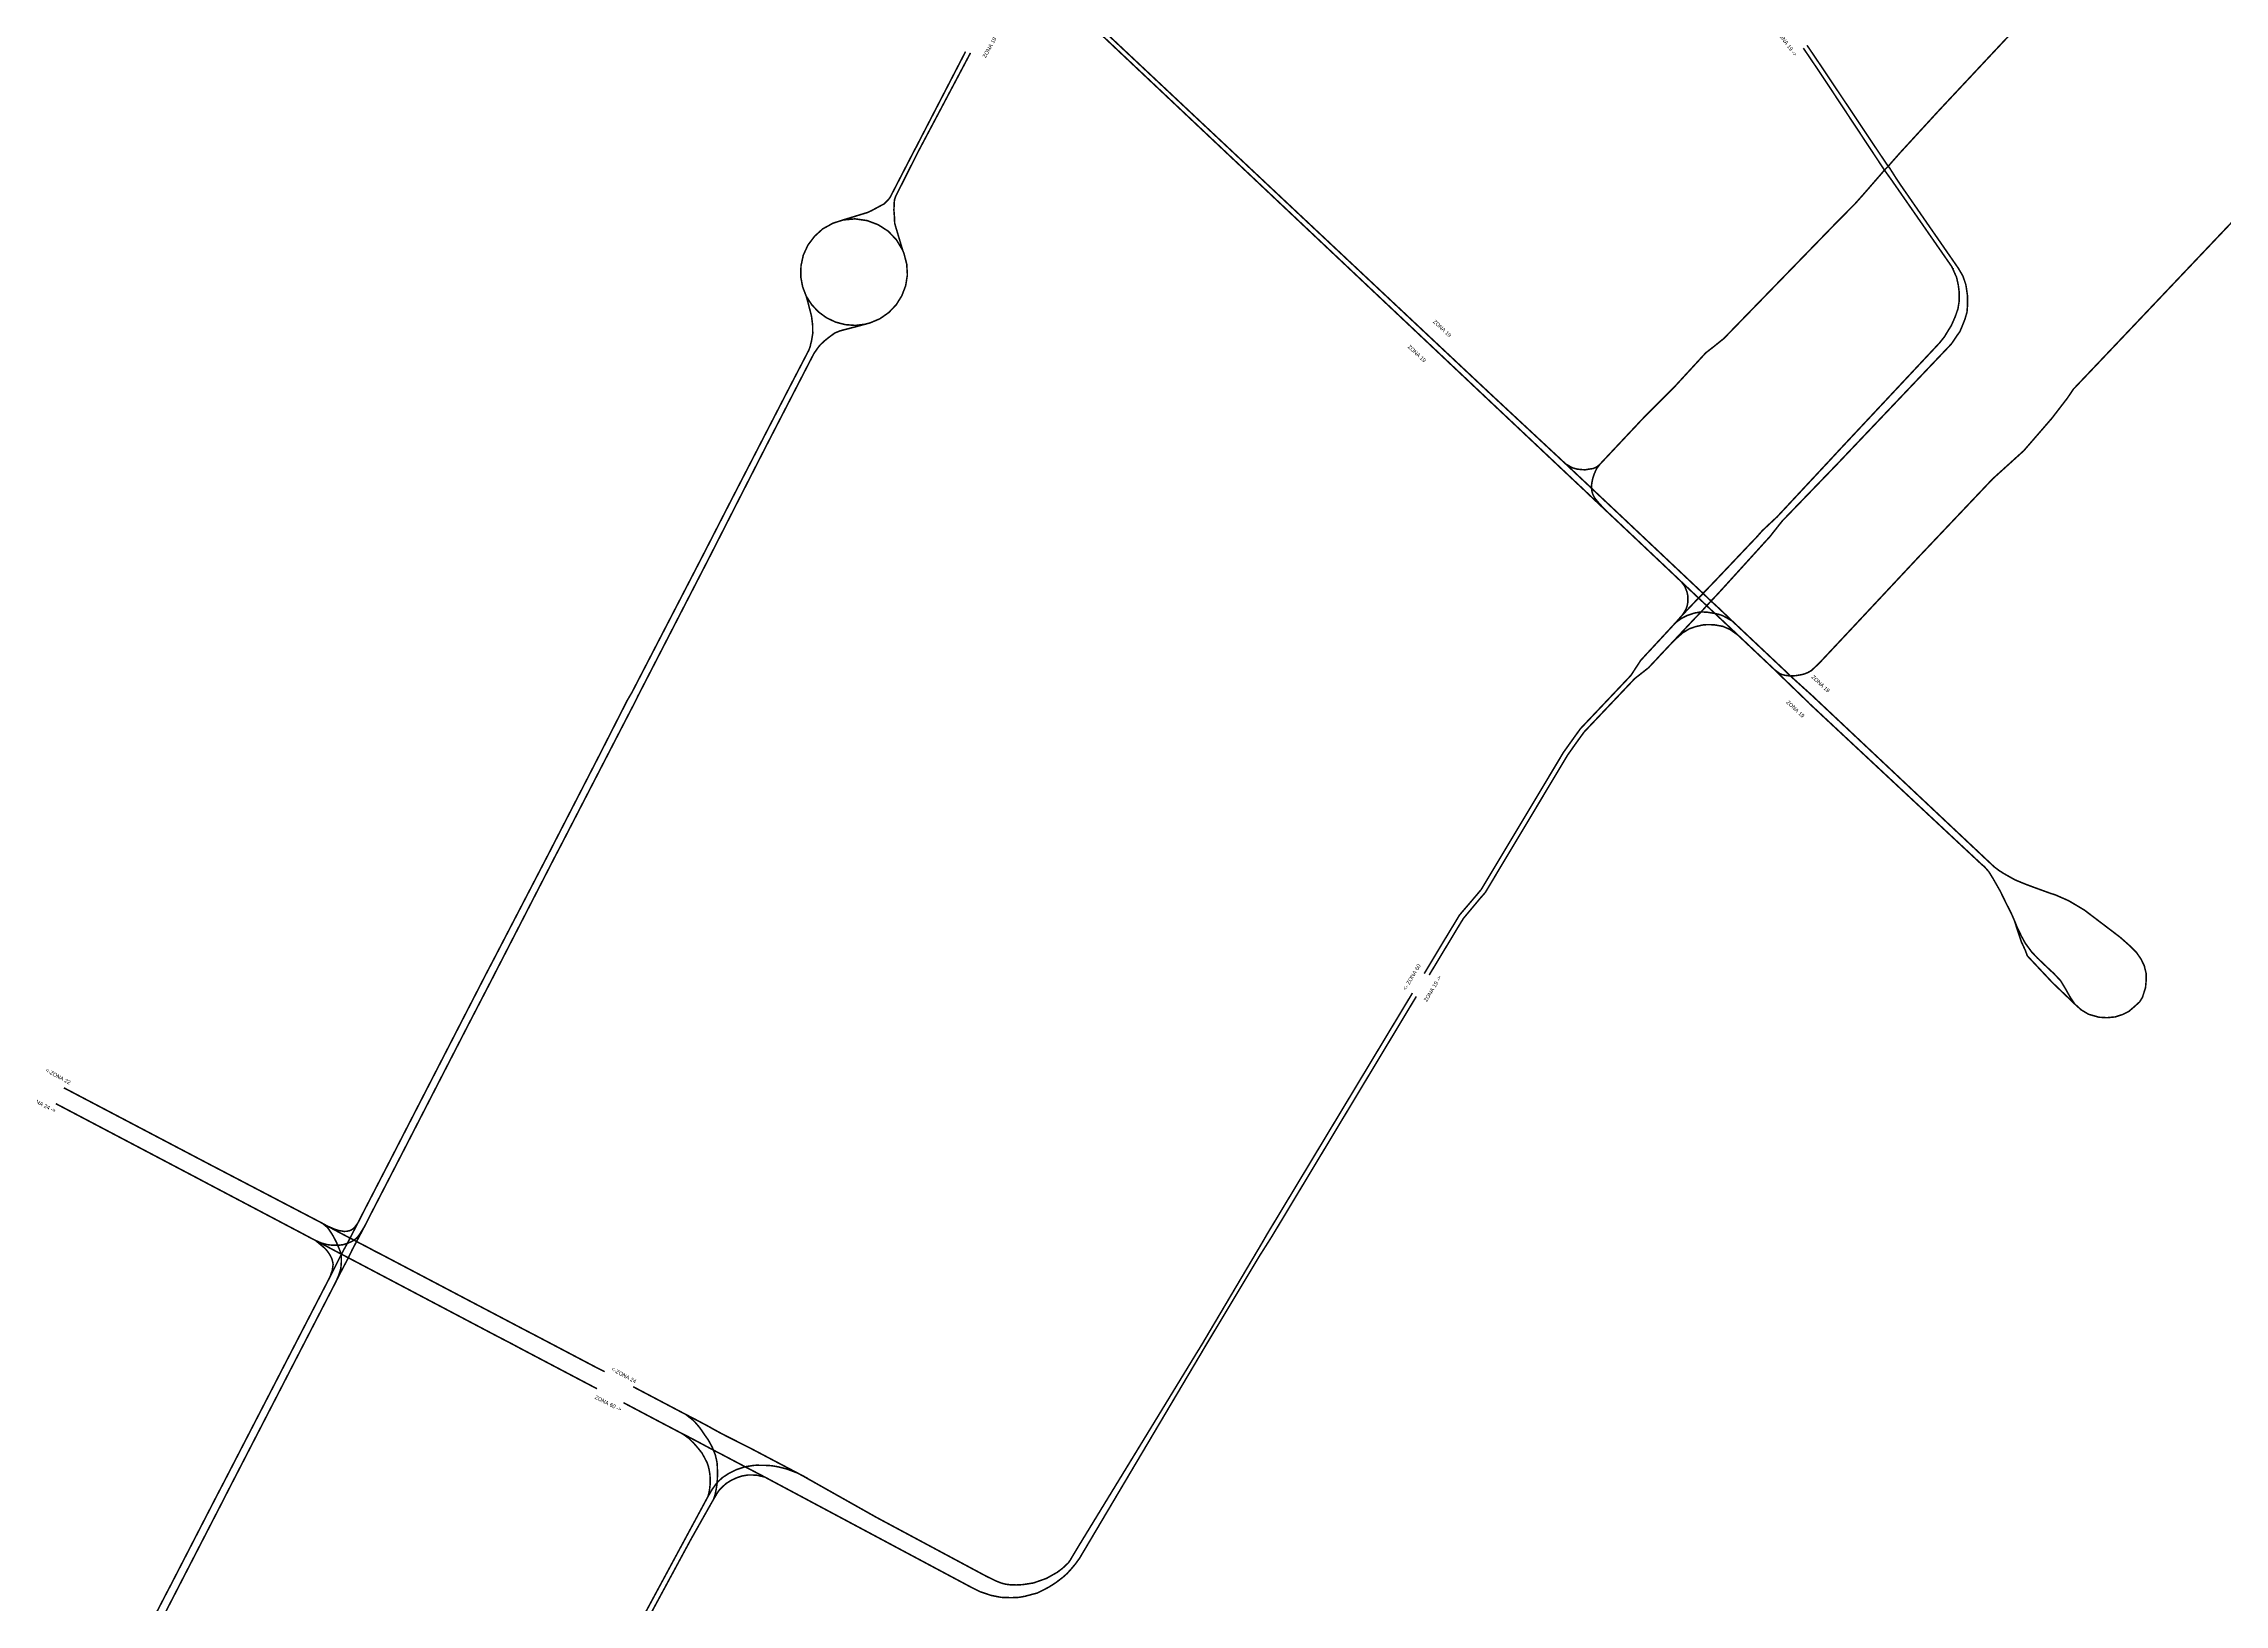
# Model space of a CAD drawing. Extents: x 1390859 to 1402934, y 4985335 to 4998118.
# Drawn here: x 1396289 to 1397695, y 4990311 to 4991317 of the extents above; entities that cross this region are included whole.
import ezdxf

# ---------------------------------------------------------------- set-up
doc = ezdxf.new("R2010")
doc.units = 0
doc.layers.add('Divisori', color=6, linetype='Continuous', lineweight=9)
for name, color, linetype in [('Zona19', 7, 'Continuous'), ('Zona24', 7, 'Continuous'), ('Zona60', 7, 'Continuous')]:
    doc.layers.add(name, color=color, linetype=linetype)
doc.styles.add('ARIAL', font='arial.ttf')

msp = doc.modelspace()

# ---------------------------------------------------------------- linework, layer by layer
msp.add_arc((1397477.2, 4991147), 50, 30.0135, 30.1698)
at = {"layer": 'Zona19', "color": 3, "const_width": 1}
for points in [[(1397218.9, 4991089), (1396905.2, 4991384.9), (1396897.9, 4991391.9), (1396836.4, 4991448), (1396828.6, 4991455.5), (1396821.4, 4991462.6), (1396759.9, 4991518.7), (1396752.1, 4991526.2), (1396744.9, 4991533.3), (1396704.7, 4991569.9)], [(1397703.7, 4991478.8), (1397698.3, 4991473.1), (1397680.8, 4991454.7), (1397676.2, 4991449.8), (1397595.5, 4991363.8), (1397589.7, 4991357.8), (1397510.6, 4991273.3), (1397486, 4991246.5), (1397478.4, 4991237.9), (1397476, 4991235.4), (1397471.5, 4991230.2), (1397462.2, 4991219.5), (1397457.3, 4991214), (1397443.3, 4991199.8), (1397372.4, 4991126.8), (1397366.3, 4991121.9), (1397360.8, 4991117.6), (1397340, 4991095)], [(1397221.4, 4991091.7), (1396932.1, 4991363.3)], [(1397423.7, 4991314.1), (1397427.9, 4991307.9), (1397432.3, 4991301.4), (1397436.8, 4991294.7), (1397469, 4991246), (1397471.2, 4991242.7), (1397476, 4991235.4), (1397477, 4991234), (1397480.4, 4991229.3), (1397519.4, 4991173.2), (1397522.5, 4991166.3), (1397523.6, 4991161.3), (1397524.2, 4991156.6), (1397524.2, 4991151.1), (1397523.4, 4991146.1), (1397521.7, 4991141.1), (1397519.1, 4991135.2), (1397516, 4991130.2), (1397514.7, 4991128), (1397511.5, 4991124), (1397445.8, 4991053.8), (1397442.3, 4991050), (1397406.8, 4991011.9), (1397400.8, 4991006.3), (1397397.2, 4991002.9), (1397395.6, 4991001.1), (1397393.5, 4990998.7), (1397390.6, 4990995.7), (1397367.3, 4990971.1), (1397359.2, 4990962.7), (1397359.1, 4990962.5), (1397357.8, 4990961.2), (1397356.2, 4990959.5), (1397356.1, 4990959.5), (1397348.5, 4990951.5), (1397345.9, 4990948.8)], [(1397527.8, 4991139), (1397529.2, 4991143.8), (1397529.6, 4991148.8), (1397529.5, 4991154.7), (1397528.5, 4991161.5), (1397526.6, 4991167.1), (1397523.6, 4991172.2), (1397486.1, 4991226.3), (1397482.6, 4991231.6), (1397479.4, 4991236.7), (1397478.4, 4991237.9), (1397473.6, 4991245), (1397438.9, 4991296.9), (1397434.4, 4991303.6), (1397430, 4991310.1), (1397426.1, 4991315.9)], [(1397405.1, 4990913.4), (1397408.4, 4990910.9), (1397410.1, 4990910.2), (1397412.1, 4990909.7), (1397415.4, 4990909.3), (1397418.8, 4990909.5), (1397422.3, 4990910.1), (1397424.4, 4990910.6), (1397426.6, 4990911.5), (1397428.9, 4990912.8), (1397430.4, 4990914.2), (1397434, 4990917.6), (1397457.9, 4990943.1), (1397498.5, 4990986.5), (1397545.8, 4991036.4), (1397565.8, 4991054.5), (1397583.9, 4991075.4), (1397593.9, 4991088.4), (1397597.8, 4991094.2), (1397605.7, 4991102.5), (1397635.7, 4991134.1), (1397726, 4991229.3), (1397766.1, 4991271.6)], [(1397401.8, 4990998.7), (1397410.1, 4991009.2), (1397429.6, 4991029.4), (1397446, 4991046.4), (1397449.7, 4991050.3), (1397519.1, 4991123.3), (1397523.1, 4991129.2), (1397524.7, 4991131.4), (1397527.8, 4991139)], [(1397218.9, 4991089), (1397276.1, 4991035.1), (1397282.6, 4991029), (1397285.3, 4991026.4), (1397295.3, 4991017), (1397303.3, 4991009.5), (1397333.7, 4990980.8), (1397345.2, 4990969.9)], [(1397270.5, 4991046), (1397221.4, 4991091.7)], [(1397340, 4991095), (1397320.6, 4991075.6)], [(1397320.6, 4991075.6), (1397318.2, 4991073.1), (1397316, 4991070.7)], [(1397312.5, 4991067), (1397292.5, 4991045.7)], [(1397316, 4991070.7), (1397312.5, 4991067)], [(1397292.5, 4991045.7), (1397291, 4991044.4), (1397289.8, 4991043.7), (1397288.1, 4991043), (1397285.2, 4991042.6), (1397283, 4991042.2), (1397280.2, 4991042.4), (1397277.7, 4991042.7), (1397274.6, 4991043.6), (1397273.4, 4991044.3), (1397270.5, 4991046)], [(1397430.6, 4990895.5), (1397430.1, 4990896), (1397418.6, 4990906.4), (1397415.4, 4990909.3), (1397412.2, 4990912.4), (1397377.8, 4990944.8), (1397368.9, 4990953.3), (1397364.2, 4990957.6), (1397361.7, 4990960), (1397359.4, 4990962.2), (1397359.1, 4990962.5), (1397309.8, 4991009), (1397306.2, 4991012.4), (1397287.6, 4991029.9), (1397287.1, 4991030.4), (1397285.4, 4991032), (1397279, 4991038), (1397270.5, 4991046)], [(1397292.5, 4991045.7), (1397291.3, 4991044.1), (1397290.5, 4991043), (1397289.9, 4991041.8), (1397288.8, 4991039.3), (1397287.9, 4991036.5), (1397287.5, 4991034.5), (1397287.2, 4991032.5), (1397287.1, 4991030.4), (1397287.2, 4991030), (1397287.4, 4991028.4), (1397287.7, 4991027.4), (1397288, 4991026.4), (1397289.1, 4991024.2), (1397291, 4991021.8), (1397295.3, 4991017)], [(1397328.3, 4990919.3), (1397329.1, 4990920.1), (1397330.8, 4990922), (1397340.5, 4990932.3), (1397354, 4990946.7), (1397357.8, 4990950.6), (1397361.4, 4990954.6), (1397363, 4990956.3), (1397364.2, 4990957.6), (1397367.8, 4990961.4), (1397372.4, 4990966.4), (1397395.2, 4990991.5), (1397397.9, 4990994.5)], [(1397397.9, 4990994.5), (1397400.2, 4990997), (1397401.8, 4990998.7)], [(1397345.2, 4990969.9), (1397347.2, 4990967.2), (1397348.6, 4990963.8), (1397349.2, 4990961.2), (1397349.2, 4990956.6), (1397348.8, 4990954.4), (1397347.9, 4990952), (1397345.9, 4990948.8)], [(1397345.2, 4990969.9), (1397356.2, 4990959.5), (1397356.3, 4990959.4), (1397358.9, 4990957), (1397361.4, 4990954.6), (1397366.7, 4990949.6), (1397381.6, 4990935.6), (1397405.1, 4990913.4)], [(1397345.9, 4990948.8), (1397341.5, 4990943.8), (1397325.2, 4990926.2), (1397324, 4990924.9), (1397323.2, 4990924.1)], [(1397377.8, 4990944.8), (1397372.3, 4990947.9), (1397370.9, 4990948.5), (1397368.9, 4990949.1), (1397366.7, 4990949.6), (1397361.8, 4990950.4), (1397357.8, 4990950.6), (1397355.9, 4990950.3), (1397353.2, 4990949.8), (1397351.3, 4990949.1), (1397348.6, 4990948.2), (1397345.1, 4990946.4), (1397341.5, 4990943.8)], [(1397340.5, 4990932.3), (1397345.9, 4990937.1), (1397350.2, 4990939.7), (1397354.2, 4990941.1), (1397359, 4990942.2), (1397361.6, 4990942.4), (1397363.4, 4990942.4), (1397366.7, 4990942.2), (1397371.8, 4990941.3), (1397376.4, 4990939.3), (1397381.6, 4990935.6)], [(1397323.2, 4990924.1), (1397320.3, 4990920.9), (1397318.9, 4990919.4)], [(1397318.9, 4990919.4), (1397312.5, 4990909.6), (1397280, 4990875.3), (1397275.6, 4990869.2), (1397269.1, 4990860.1), (1397216.1, 4990771.7), (1397212.5, 4990767.4), (1397202, 4990755.1), (1397201.6, 4990754.4), (1397189.9, 4990735.1), (1397179.3, 4990717.4)], [(1397182.5, 4990716.5), (1397201.5, 4990748), (1397204.5, 4990752.9), (1397214, 4990764.3), (1397215.3, 4990765.9), (1397217.1, 4990767.9), (1397218.8, 4990769.9), (1397225.9, 4990781.8), (1397271.8, 4990858.4), (1397277.9, 4990867), (1397282.4, 4990873.2), (1397315, 4990907.6), (1397323.9, 4990914.6)], [(1397323.9, 4990914.6), (1397325.3, 4990916.1), (1397328.3, 4990919.3)], [(1397405.1, 4990913.4), (1397409.3, 4990909.3), (1397415.6, 4990903.2), (1397426.7, 4990892.5), (1397427.1, 4990892)], [(1397427.1, 4990892), (1397538.8, 4990787.7)], [(1397541.9, 4990790.8), (1397430.6, 4990895.5)], [(1397538.8, 4990787.7), (1397540.3, 4990786.5), (1397543.3, 4990783.1), (1397545.9, 4990778.9), (1397547.9, 4990775.4), (1397550.7, 4990770.5), (1397551.9, 4990768), (1397554.5, 4990762.7), (1397557.8, 4990756.2), (1397559.8, 4990751.6), (1397561.8, 4990746.7), (1397564.4, 4990741.4), (1397566.8, 4990737), (1397570.9, 4990731.4), (1397574.6, 4990727.5), (1397583.4, 4990719.1), (1397584.7, 4990718), (1397589.6, 4990712.8), (1397592.9, 4990707.3), (1397595.7, 4990702.3), (1397598.6, 4990697.9), (1397602.8, 4990694.1), (1397607.6, 4990691.2), (1397614.3, 4990689.3), (1397619.5, 4990689), (1397624.7, 4990689.5), (1397629.4, 4990691), (1397633.5, 4990693), (1397637.1, 4990696.1), (1397640.6, 4990699.3), (1397642.3, 4990702.1), (1397644.3, 4990708.3), (1397644.7, 4990712.8), (1397644.7, 4990717.6), (1397643.5, 4990722.5), (1397641.4, 4990726.8), (1397638.5, 4990731), (1397634.1, 4990735.4), (1397627.9, 4990740.9), (1397605, 4990758.3)], [(1397605, 4990758.3), (1397594.8, 4990764.4), (1397585.9, 4990768.3), (1397583.2, 4990769.1), (1397576.6, 4990771.5), (1397571.1, 4990773.5), (1397566.1, 4990775.4), (1397560.1, 4990777.9), (1397553, 4990781.9), (1397549.7, 4990784), (1397546.7, 4990786.3), (1397543.4, 4990789.4), (1397541.9, 4990790.8)], [(1397559.8, 4990751.6), (1397561.5, 4990746.2), (1397564.3, 4990737.8), (1397564.9, 4990736.6), (1397566.9, 4990732.2), (1397568.1, 4990728.9), (1397581.4, 4990714.7), (1397584.2, 4990711.7), (1397593.6, 4990702.7), (1397598.6, 4990697.9)]]:
    msp.add_lwpolyline(points, dxfattribs=at)
at = {"layer": 'Zona24', "color": 3, "const_width": 1}
for points in [[(1396495.8, 4990553.8), (1396496.7, 4990555.5), (1396498.8, 4990559.7), (1396520.9, 4990602.5), (1396562.4, 4990683.2), (1396579.3, 4990715.8), (1396580.4, 4990718), (1396583.3, 4990723.6), (1396617, 4990789.1), (1396619.1, 4990793.2), (1396621.7, 4990798.1), (1396661.9, 4990875.9), (1396667.7, 4990887.1), (1396669.8, 4990891.1), (1396672.6, 4990896.8), (1396717.9, 4990984.7), (1396737, 4991022.2), (1396755.3, 4991058), (1396785.9, 4991117.3), (1396787.2, 4991119.1), (1396788.6, 4991121.1), (1396789.9, 4991122.7), (1396792.5, 4991125.2), (1396795.1, 4991127.3), (1396799.3, 4991130.4), (1396802.7, 4991131.8), (1396813.4, 4991134.6), (1396819, 4991136.1), (1396822, 4991136.9), (1396828.4, 4991139.6), (1396834.1, 4991143.6), (1396838.9, 4991148.6), (1396842.5, 4991154.4), (1396845, 4991160.9), (1396846.1, 4991167.8), (1396845.7, 4991174.7), (1396844, 4991181.4), (1396843.1, 4991183.7), (1396842.5, 4991185.7), (1396838.8, 4991198.1), (1396837.9, 4991201.2), (1396837.8, 4991204.8), (1396837.4, 4991209.8), (1396837.5, 4991211.1), (1396837.6, 4991214.2), (1396837.8, 4991216.2), (1396838.6, 4991218.6), (1396853.2, 4991247.6), (1396854.7, 4991250.4), (1396871.6, 4991282.3), (1396886.8, 4991311)], [(1396883.6, 4991311.8), (1396856, 4991258.5), (1396852.5, 4991251.7), (1396851.7, 4991250.1), (1396851, 4991248.9)], [(1396851, 4991248.9), (1396835.2, 4991218.3), (1396834.8, 4991217.7), (1396833.9, 4991216.4), (1396831, 4991213.6), (1396825.4, 4991210.6), (1396823, 4991209.3), (1396820.7, 4991208.2), (1396808, 4991204.3), (1396804.7, 4991203.3), (1396797.9, 4991201.1), (1396795.5, 4991199.7), (1396791.6, 4991197.6), (1396786.3, 4991192.8), (1396782, 4991187.1), (1396779, 4991180.6), (1396777.5, 4991173.6), (1396777.4, 4991166.4), (1396778.6, 4991160.1), (1396780.9, 4991154.1), (1396781.7, 4991151.3), (1396784.3, 4991141.3), (1396785, 4991135.7), (1396785.1, 4991130.2), (1396784.3, 4991125.2), (1396784.1, 4991124.7), (1396783.4, 4991121.6), (1396782.6, 4991119.4), (1396769.7, 4991094.6), (1396733.3, 4991024.1), (1396714.2, 4990986.9), (1396672.3, 4990906), (1396668.7, 4990899), (1396665.3, 4990893.2), (1396663.3, 4990889.2), (1396646.7, 4990856.6), (1396617.6, 4990800.1), (1396615.3, 4990795.6), (1396613, 4990791.2), (1396579, 4990725.8), (1396576.1, 4990720.3), (1396574.9, 4990718), (1396511.5, 4990594.8), (1396494.5, 4990561.9), (1396492.4, 4990557.7), (1396491.5, 4990556.1)], [(1396843.1, 4991183.7), (1396839.1, 4991190.4), (1396833.8, 4991196), (1396827.3, 4991200.2), (1396820.1, 4991202.9), (1396812.4, 4991204), (1396804.7, 4991203.3)], [(1396780.9, 4991154.1), (1396784.4, 4991148.7), (1396788.8, 4991144), (1396794, 4991140.2), (1396799.9, 4991137.4), (1396806.1, 4991135.8), (1396812.6, 4991135.3), (1396819, 4991136.1)], [(1396302.3, 4990643.8), (1396396.9, 4990594.1), (1396401.9, 4990591.5), (1396408.4, 4990588.1), (1396468.9, 4990556.5), (1396471.9, 4990554.8), (1396486.8, 4990546.9), (1396488.5, 4990546.1), (1396489.3, 4990545.6), (1396491, 4990544.7), (1396496.2, 4990542), (1396499.1, 4990540.5), (1396502.2, 4990538.8), (1396507.5, 4990536.1), (1396597.2, 4990488.9), (1396601.6, 4990486.6), (1396604.9, 4990484.9), (1396645, 4990463.8), (1396650.9, 4990460.8)], [(1396297.1, 4990633.6), (1396386.8, 4990586.4), (1396391.5, 4990583.9), (1396396.8, 4990581.1), (1396455.6, 4990550.1), (1396463.1, 4990546.1), (1396464.4, 4990545.5), (1396465, 4990545.2), (1396480.9, 4990536.7), (1396481.3, 4990536.5), (1396483.1, 4990535.6), (1396485.7, 4990534.2), (1396490.9, 4990531.5), (1396580.6, 4990484.2), (1396591, 4990478.8), (1396596.2, 4990476), (1396646, 4990449.8)], [(1396491.5, 4990556.1), (1396490.4, 4990553.9), (1396486.8, 4990546.9), (1396485.5, 4990544.4), (1396485, 4990543.5), (1396484, 4990541.6), (1396482.5, 4990538.9), (1396481.3, 4990536.5), (1396481, 4990536), (1396476.6, 4990527.3), (1396474, 4990522.2), (1396473.3, 4990520.8), (1396442.7, 4990461.6), (1396439.2, 4990454.8), (1396404.5, 4990387.7), (1396402.4, 4990383.7), (1396399.7, 4990378.5), (1396371.3, 4990323.4), (1396368.1, 4990317.3), (1396354.6, 4990291.2)], [(1396478.2, 4990519.9), (1396479.4, 4990522.8), (1396480.3, 4990525.4), (1396480.7, 4990526.9), (1396480.9, 4990527.9), (1396481, 4990529.1), (1396481.2, 4990531.9), (1396481.2, 4990533), (1396481.2, 4990533.9), (1396481.1, 4990534.9), (1396481, 4990536), (1396480.9, 4990536.7), (1396480.7, 4990537.7), (1396480.3, 4990538.7), (1396479.7, 4990540.3), (1396478.8, 4990542.3), (1396478.1, 4990544.1), (1396477.6, 4990545), (1396477.2, 4990545.8), (1396476.1, 4990547.9), (1396474.9, 4990549.9), (1396473.7, 4990551.7), (1396472.5, 4990553.4), (1396471.7, 4990554.2), (1396470.9, 4990554.9), (1396468.9, 4990556.5)], [(1396491.5, 4990556.1), (1396490, 4990554.2), (1396489.3, 4990553.4), (1396488.6, 4990552.8), (1396487.5, 4990552.1), (1396486.2, 4990551.6), (1396484.6, 4990551.3), (1396483, 4990551.2), (1396481.3, 4990551.5), (1396479.5, 4990551.8), (1396477.3, 4990552.5), (1396476.2, 4990552.9), (1396475.1, 4990553.4), (1396471.9, 4990554.8)], [(1396359.1, 4990288.8), (1396404.1, 4990376.1), (1396406.8, 4990381.4), (1396409, 4990385.7), (1396443.5, 4990452.5), (1396447.1, 4990459.5), (1396477.6, 4990518.6), (1396478.2, 4990519.9), (1396480.9, 4990525.1), (1396485.7, 4990534.2), (1396488.2, 4990539.4), (1396491, 4990544.7), (1396494.7, 4990551.7), (1396495.8, 4990553.8)], [(1396464.4, 4990545.5), (1396470.3, 4990540.6), (1396471.8, 4990539), (1396472.9, 4990537.5), (1396474, 4990535.8), (1396475.1, 4990533.5), (1396475.6, 4990531.6), (1396475.9, 4990529.9), (1396475.6, 4990527.8), (1396475.4, 4990526.3), (1396474, 4990522.2)], [(1396465, 4990545.2), (1396467.9, 4990543.9), (1396469.2, 4990543.5), (1396470.5, 4990543.1), (1396472.1, 4990542.7), (1396473.7, 4990542.5), (1396474.8, 4990542.4), (1396475.9, 4990542.3), (1396477.1, 4990542.3), (1396478.8, 4990542.3), (1396480.4, 4990542.4), (1396481.7, 4990542.6), (1396482.1, 4990542.6), (1396483.5, 4990543), (1396485, 4990543.5), (1396486.2, 4990544), (1396487.7, 4990544.6), (1396489.3, 4990545.6), (1396490.7, 4990546.6), (1396491.9, 4990547.9), (1396493, 4990549.4), (1396494.5, 4990551.8), (1396495.8, 4990553.8)]]:
    msp.add_lwpolyline(points, dxfattribs=at)
at = {"layer": 'Zona60', "color": 3, "const_width": 1}
for points in [[(1396721.2, 4990378.6), (1396723.8, 4990383), (1396724.8, 4990384.4), (1396726.6, 4990386.3), (1396729.4, 4990388.8), (1396732.6, 4990390.8), (1396736.1, 4990392.4), (1396739.3, 4990393.5), (1396743.3, 4990394.2), (1396746.1, 4990394.2), (1396749.3, 4990394), (1396754.1, 4990392.9), (1396886.9, 4990322), (1396891.1, 4990319.9), (1396893.3, 4990318.8), (1396894.4, 4990318.5), (1396899.9, 4990316.6), (1396906.6, 4990315.3), (1396913, 4990315.1), (1396918, 4990315.3), (1396921.9, 4990316), (1396926.4, 4990317.2), (1396929.9, 4990318.1), (1396932.4, 4990319.4), (1396935.2, 4990320.8), (1396937.6, 4990322.1), (1396941.7, 4990324.7), (1396946.3, 4990328.2), (1396949.1, 4990330.7), (1396951.8, 4990333.7), (1396954.4, 4990336.8), (1396957.1, 4990340.5), (1397035.1, 4990472), (1397038.1, 4990477.1), (1397073.1, 4990535.4), (1397076.8, 4990541.2), (1397081.1, 4990548), (1397174.2, 4990702.7)], [(1397171.7, 4990704.9), (1397078.1, 4990549.6), (1397074.1, 4990542.7), (1397042.1, 4990488.7), (1397035.9, 4990478.2), (1397032.8, 4990473.2), (1396955.6, 4990346.9), (1396952.2, 4990341.2), (1396951.1, 4990339.3), (1396949.9, 4990337.6), (1396946.2, 4990334.1), (1396942.8, 4990331.5), (1396935.7, 4990327.5), (1396927.4, 4990324.6), (1396924.3, 4990324.1), (1396920.4, 4990323.5), (1396916.4, 4990323.3), (1396912.5, 4990323.4), (1396909.3, 4990323.8), (1396906.4, 4990324.6), (1396903.4, 4990325.8), (1396899.3, 4990327.8), (1396897.2, 4990328.8), (1396826.1, 4990366.9), (1396778.9, 4990393.5), (1396775.2, 4990395.5)], [(1396669.3, 4990451.1), (1396703.3, 4990433.2), (1396708.3, 4990430.6), (1396717.4, 4990425.8), (1396721.1, 4990423.7), (1396726.8, 4990420.6), (1396745.2, 4990411.3), (1396775.2, 4990395.5), (1396768.2, 4990398.1), (1396763.5, 4990399.3), (1396760.9, 4990399.8), (1396758.2, 4990400.2), (1396754.7, 4990400.4), (1396753, 4990400.4), (1396752.1, 4990400.4), (1396749.1, 4990400.5), (1396747.2, 4990400.4), (1396741.5, 4990399.5), (1396735.8, 4990397.6), (1396730.8, 4990395.1), (1396727, 4990392.6), (1396723.5, 4990389.4), (1396720.3, 4990385), (1396717.6, 4990380.4), (1396567.8, 4990102.6)], [(1396663.1, 4990440.8), (1396685.8, 4990428.8), (1396697.8, 4990422.5), (1396700.8, 4990420.9), (1396702.2, 4990420), (1396705.1, 4990417.9), (1396708.2, 4990414.9), (1396710.3, 4990412.5), (1396711.7, 4990410.8), (1396713.7, 4990408.3), (1396715.5, 4990405), (1396717, 4990402.1), (1396717.8, 4990399.8), (1396718.4, 4990397), (1396718.8, 4990394.5), (1396719, 4990391.5), (1396719, 4990388.6), (1396718.7, 4990385.9), (1396718.4, 4990383.8), (1396717.6, 4990380.4)], [(1396721.2, 4990378.6), (1396722.1, 4990381.5), (1396722.6, 4990383.7), (1396723.2, 4990387.1), (1396723.5, 4990389.4), (1396723.7, 4990394.9), (1396723.6, 4990398.7), (1396723.5, 4990401.2), (1396723.2, 4990403.2), (1396722.3, 4990407.1), (1396721.1, 4990410.2), (1396720.2, 4990412.3), (1396717.8, 4990416.7), (1396715.8, 4990419.5), (1396715.3, 4990420.2), (1396714.8, 4990421), (1396712.3, 4990424.6), (1396711.3, 4990425.8), (1396709.5, 4990427.9), (1396707.7, 4990429.7), (1396703.3, 4990433.2)], [(1396700.8, 4990420.9), (1396702.3, 4990420.2), (1396711.8, 4990415.2), (1396721.1, 4990410.2), (1396725.4, 4990408), (1396741.5, 4990399.5), (1396754.1, 4990392.9)], [(1396457, 4989890), (1396465.9, 4989905.6), (1396467.2, 4989907.9), (1396561.7, 4990084.7), (1396566, 4990092.6), (1396706.5, 4990352.6), (1396719.2, 4990375.1), (1396721.2, 4990378.6)]]:
    msp.add_lwpolyline(points, dxfattribs=at)

# ---------------------------------------------------------------- texts
at = {"layer": 'Divisori', "style": 'ARIAL'}
for s, rotation, p in [('ZONA 19 ->', 61.1947, (1396896.6, 4991307.5)), ('ZONA 19 ->', 306.5742, (1397406.6, 4991323.7)), ('ZONA 19 ', 317.026, (1397184.7, 4991137.4)), ('ZONA 19 ', 317.026, (1397168.4, 4991121.2)), ('ZONA 19 ', 317.026, (1397428.7, 4990908.3)), ('ZONA 19 ', 317.026, (1397412.4, 4990892.1)), ('<- ZONA 60', 59.2435, (1397167.6, 4990706.5)), ('ZONA 19 ->', 59.2435, (1397181, 4990699)), ('<-ZONA 22', 331.143, (1396290.2, 4990654.4)), ('ZONA 24 ->', 333.0254, (1396279.6, 4990636.2)), ('<-ZONA 24', 331.143, (1396654.9, 4990461.7)), ('ZONA 60 ->', 333.0254, (1396644.3, 4990443.5))]:
    msp.add_text(s, height=2.5, rotation=rotation, dxfattribs=at).set_placement(p)

doc.saveas('drawing.dxf')
